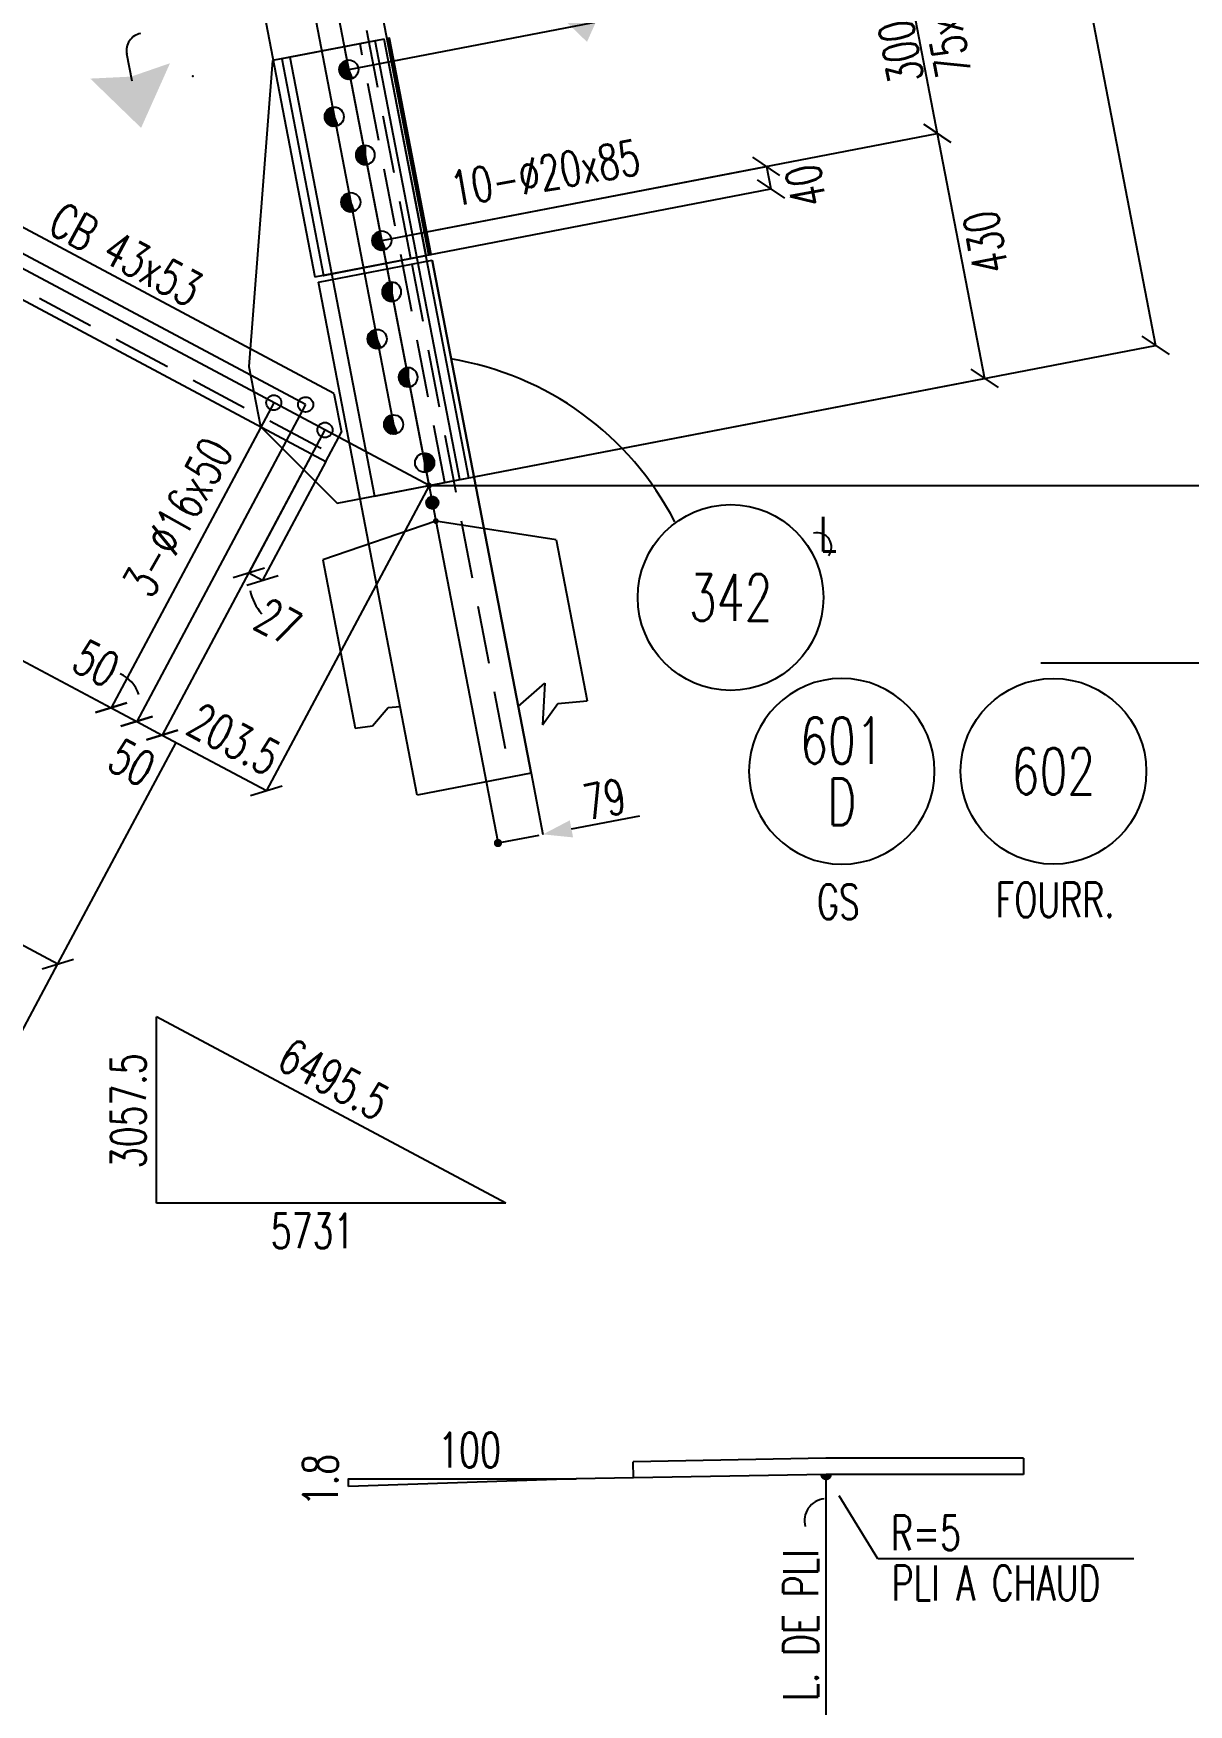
# Model space of a CAD drawing. Extents: x 591592 to 607812, y -3756 to 7724.
# Drawn here: x 601635 to 603625, y 150 to 3030 of the extents above; entities that cross this region are included whole.
import ezdxf
from ezdxf.enums import TextEntityAlignment as Align

# ---------------------------------------------------------------- set-up
doc = ezdxf.new("R2010")
doc.units = 0
doc.header["$LTSCALE"] = 200
doc.header["$MEASUREMENT"] = 0
doc.linetypes.add('DASHED', pattern=[0.75, 0.5, -0.25])
doc.layers.get('0').update_dxf_attribs({"linetype": 'CONTINUOUS'})
for name, color, linetype in [('ASSI', 6, 'CONTINUOUS'), ('BOLLINI_1', 7, 'CONTINUOUS'), ('BOLLINI_5', 7, 'CONTINUOUS'), ('FORI', 2, 'CONTINUOUS'), ('LINEA_ANG', 2, 'CONTINUOUS'), ('LINEE_PIASTRA', 2, 'CONTINUOUS'), ('LINEE_PIASTRE', 2, 'CONTINUOUS'), ('LP', 3, 'CONTINUOUS'), ('LS', 7, 'CONTINUOUS'), ('LSP', 3, 'CONTINUOUS'), ('PIASTRE', 5, 'CONTINUOUS'), ('PIEGA_C_103_50', 7, 'CONTINUOUS'), ('QT_MAL', 7, 'CONTINUOUS'), ('QT_MPR', 7, 'CONTINUOUS'), ('QT_MSP', 7, 'CONTINUOUS'), ('SEZIONI', 7, 'CONTINUOUS'), ('TESTI_A_P', 7, 'CONTINUOUS'), ('TRAT-Y', 7, 'DASHED')]:
    doc.layers.add(name, color=color, linetype=linetype)
doc.styles.add('QUOTE', font='ROMANS8.SHX', dxfattribs={"width": 0.7})
doc.styles.add('RQL', font='ROMANS8.SHX', dxfattribs={"width": 0.7})
doc.styles.add('RS', font='ROMANS8.shx', dxfattribs={"width": 0.7})
doc.styles.get("Standard").update_dxf_attribs({"font": 'ROMANS8.SHX', "width": 0.7})
doc.dimstyles.new('FRECCE1', dxfattribs={"dimtxt": 60, "dimasz": 6.66, "dimexe": 0, "dimexo": 0, "dimgap": 1, "dimtad": 1, "dimzin": 0, "dimdsep": 46, "dimtxsty": 'RS', "dimblk1": 'QUOTP', "dimblk2": 'QUOTF', "dimsah": 1, "dimcen": 0, "dimclrd": 2, "dimclre": 2, "dimclrt": 7, "dimadec": 0, "dimazin": 0, "dimtfac": 1, "dimtix": 1, "dimtmove": 2, "dimatfit": 3, "dimldrblk": 'QUOTP', "dimfxl": 1, "dimtolj": 1, "dimtzin": 0, "dimarcsym": 0})
doc.dimstyles.new('TRATTO', dxfattribs={"dimscale": 0, "dimtxt": 60, "dimasz": 40, "dimexe": 0, "dimexo": 0, "dimgap": 5, "dimtad": 1, "dimrnd": 0.5, "dimdsep": 46, "dimtxsty": 'RS', "dimblk1": 'OBLIQUE', "dimblk2": 'OBLIQUE', "dimsah": 1, "dimcen": 0.09, "dimclrd": 2, "dimclre": 2, "dimclrt": 7, "dimadec": 0, "dimazin": 0, "dimtfac": 1, "dimtix": 1, "dimtmove": 2, "dimatfit": 3, "dimfxl": 1, "dimtolj": 1, "dimtzin": 0, "dimarcsym": 0})

# ---------------------------------------------------------------- blocks, each defined once
blk = doc.blocks.new('ASSE98')
blk.add_line((0, 0), (1, 0))
at = {"color": 7, "flags": 1}
for tag, p in [('LAV1', (3.07431, 6.82847)), ('LAV2', (3.07431, 6.49513)), ('LAV3', (3.07431, 6.1618)), ('LAV4', (3.07431, 5.82847)), ('LAV5', (3.07431, 5.49513)), ('LAV6', (3.07431, 5.1618)), ('LAV7', (3.07431, 4.82847)), ('LAV8', (3.07431, 4.49513)), ('LAV9', (3.07431, 4.1618)), ('LAV10', (3.07431, 3.82847))]:
    blk.add_attdef(tag, p, '', height=0.2, dxfattribs=at)
at = {"color": 7, "style": 'QUOTE', "width": 0.5, "flags": 1}
for tag, p in [('TI', (1.38308, 6.82731)), ('DI_S', (1.38308, 6.42178)), ('D_S', (1.38308, 6.02092)), ('E_S', (1.38308, 5.68065)), ('NFORI', (1.36454, 5.29792)), ('ALAR', (1.36349, 4.93246)), ('FAM', (1.3775, 4.54645)), ('ALA', (1.38308, 4.19257)), ('DISP2', (1.38308, 3.84971)), ('DISP1', (1.38308, 3.50686)), ('PINZAF', (1.38308, 3.164)), ('PINZAI', (1.38308, 2.82114)), ('TRP', (1.38308, 2.47829)), ('NP', (1.38308, 2.13543)), ('SV', (1.38308, 1.79257)), ('PESO', (1.38308, 1.44971)), ('QUA', (1.38308, 1.10686)), ('LUN', (1.38308, 0.764)), ('PROF', (1.38308, 0.42114)), ('POS', (1.38308, 0.07829))]:
    blk.add_attdef(tag, p, '', height=0.2, dxfattribs=at)
blk = doc.blocks.new('_OBLIQUE')
at = {"color": 0, "linetype": 'ByBlock'}
blk.add_line((-0.5, -0.5), (0.5, 0.5), dxfattribs=at)
blk = doc.blocks.new('*D18')
at = {"layer": 'LS', "color": 2, "lineweight": -2, "transparency": 16777216}
for p, q in [((604672.5, 5308.5), (605582.1, 5308.5)), ((605582.1, 5308.5), (605582.1, 2251.1)), ((602316.4, 2251.1), (605582.1, 2251.1))]:
    blk.add_line(p, q, dxfattribs=at)
at = {"layer": 'LS', "color": 2, "lineweight": -2, "transparency": 16777216, "xscale": 40, "yscale": 40, "zscale": 40}
for p, rotation in [((605582.1, 5308.5), 90), ((605582.1, 2251.1), 270)]:
    blk.add_blockref('_OBLIQUE', p, dxfattribs=dict(at, rotation=rotation))
at = {"layer": 'LS', "color": 7, "transparency": 16777216, "insert": (605547.1, 3779.8), "char_height": 60, "attachment_point": 5, "rotation": 90, "style": 'RS'}
blk.add_mtext('\\A1;3000', dxfattribs=at)
blk = doc.blocks.new('20')
at = {"color": 0}
for p, q in [((0, 0.98), (0.02, 1)), ((0, 0.94), (0.06, 1)), ((1, -0.01), (0, 0.99)), ((0, 0.89), (0.1, 0.99)), ((0, 0.85), (0.14, 0.99)), ((0, 0.8), (0.18, 0.98)), ((0, 0.76), (0.22, 0.98)), ((0, 0.71), (0.25, 0.97)), ((0, 0.67), (0.29, 0.96)), ((1, -0.05), (0, 0.95)), ((0, 0.62), (0.32, 0.95)), ((0, 0.58), (0.36, 0.93)), ((0, 0.53), (0.39, 0.92)), ((0, 0.49), (0.42, 0.91)), ((1, -0.09), (0, 0.9)), ((0, 0.44), (0.45, 0.89)), ((0, 0.4), (0.48, 0.88)), ((0.99, -0.13), (0, 0.86)), ((0, 0.35), (0.51, 0.86)), ((0, 0.31), (0.54, 0.84)), ((0, 0.26), (0.56, 0.83)), ((0.99, -0.17), (0, 0.81)), ((0, 0.22), (0.59, 0.81)), ((0, 0.17), (0.61, 0.79)), ((0.98, -0.21), (0, 0.77)), ((0, 0.13), (0.64, 0.77)), ((0, 0.08), (0.66, 0.75)), ((0, 0.04), (0.69, 0.73)), ((0.97, -0.25), (0, 0.72)), ((0, -0.01), (0.71, 0.7)), ((0.96, -0.28), (0, 0.68)), ((0, -0.05), (0.73, 0.68)), ((0, -0.1), (0.75, 0.66)), ((0.95, -0.32), (0, 0.63)), ((0, -0.14), (0.77, 0.63)), ((0, -0.19), (0.79, 0.61)), ((0.94, -0.35), (0, 0.59)), ((0, -0.23), (0.81, 0.58)), ((0, -0.28), (0.83, 0.56)), ((0.92, -0.38), (0, 0.54)), ((0, -0.32), (0.85, 0.53)), ((0.91, -0.41), (0, 0.5)), ((0, -0.36), (0.87, 0.5)), ((0, -0.41), (0.88, 0.47)), ((0.9, -0.44), (0, 0.45)), ((0, -0.45), (0.9, 0.44)), ((0.88, -0.47), (0, 0.41)), ((0, -0.5), (0.91, 0.41)), ((0, -0.54), (0.92, 0.38)), ((0.87, -0.5), (0, 0.36)), ((0, -0.59), (0.94, 0.35)), ((0.85, -0.53), (0, 0.32)), ((0, -0.63), (0.95, 0.31)), ((0, -0.68), (0.96, 0.28)), ((0.83, -0.56), (0, 0.27)), ((0, -0.72), (0.97, 0.25)), ((0.81, -0.58), (0, 0.23)), ((0, -0.77), (0.98, 0.21)), ((0.79, -0.61), (0, 0.18)), ((0, -0.81), (0.99, 0.17)), ((0.77, -0.63), (0, 0.14)), ((0, -0.86), (0.99, 0.13)), ((0.75, -0.66), (0, 0.09)), ((0, -0.9), (1, 0.09)), ((0.73, -0.68), (0, 0.05)), ((0, -0.95), (1, 0.05)), ((0.71, -0.7), (0, 0.01)), ((0, -0.99), (1, 0.01)), ((1, 0.04), (0.04, 1)), ((1, 0.09), (0.09, 1)), ((0.99, 0.14), (0.14, 0.99)), ((0.98, 0.19), (0.19, 0.98)), ((0.97, 0.25), (0.25, 0.97)), ((0.95, 0.31), (0.31, 0.95)), ((0.92, 0.38), (0.38, 0.92)), ((0.88, 0.47), (0.47, 0.88)), ((0.81, 0.59), (0.59, 0.81)), ((0.69, -0.73), (0, -0.04)), ((0.66, -0.75), (0, -0.08)), ((0.64, -0.77), (0, -0.13)), ((0.61, -0.79), (0, -0.17)), ((0.59, -0.81), (0, -0.22)), ((0.56, -0.83), (0, -0.26)), ((0.54, -0.84), (0, -0.31)), ((0.51, -0.86), (0, -0.35)), ((0.48, -0.88), (0, -0.4)), ((0.45, -0.89), (0, -0.44)), ((0.42, -0.91), (0, -0.49)), ((0.39, -0.92), (0, -0.53)), ((0.36, -0.93), (0, -0.58)), ((0.32, -0.95), (0, -0.62)), ((0.29, -0.96), (0, -0.67)), ((0.25, -0.97), (0, -0.71)), ((0.22, -0.98), (0, -0.76)), ((0.18, -0.98), (0, -0.8)), ((0.14, -0.99), (0, -0.85)), ((0.1, -0.99), (0, -0.89)), ((0.04, -1), (1, -0.04)), ((0.09, -1), (1, -0.09)), ((0.14, -0.99), (0.99, -0.14)), ((0.19, -0.98), (0.98, -0.19)), ((0.25, -0.97), (0.97, -0.25)), ((0.31, -0.95), (0.95, -0.31)), ((0.38, -0.92), (0.92, -0.38)), ((0.47, -0.88), (0.88, -0.47)), ((0.59, -0.81), (0.81, -0.59))]:
    blk.add_line(p, q, dxfattribs=at)
blk.add_line((0, 1), (0, -1))
blk.add_circle((0, 0), 1)
blk = doc.blocks.new('MRKR_98')
blk.add_point((0, 0))
at = {"color": 7, "style": 'QUOTE', "width": 0.5, "flags": 1}
for tag, p in [('TI', (3.73, 6.83)), ('DI_S', (3.73, 6.42)), ('D_S', (3.73, 6.02)), ('E_S', (3.73, 5.68)), ('AUX2', (3.71, 4.93)), ('NFORI', (3.72, 5.3)), ('AUX1', (3.73, 4.19)), ('FAM', (3.73, 4.55)), ('COMMESSA', (3.73, 3.85)), ('MD', (3.73, 3.51)), ('MP', (3.73, 3.16)), ('LARGHEZZA', (3.73, 2.82)), ('SPESSORE', (3.73, 2.48)), ('NP', (3.73, 2.14)), ('SV', (3.73, 1.79)), ('PESO', (3.73, 1.45)), ('QUA', (3.73, 1.11)), ('LUN', (3.73, 0.76)), ('PROF', (3.73, 0.42)), ('POS', (3.73, 0.08))]:
    blk.add_attdef(tag, p, '', height=0.2, dxfattribs=at)
at = {"color": 7, "flags": 1}
for tag, p in [('LAV1', (5.26, 6.88)), ('LAV2', (5.26, 6.55)), ('LAV3', (5.26, 6.21)), ('LAV4', (5.26, 5.88)), ('LAV5', (5.26, 5.55)), ('LAV6', (5.26, 5.21)), ('LAV7', (5.26, 4.88)), ('LAV8', (5.26, 4.55)), ('LAV9', (5.26, 4.21)), ('LAV10', (5.26, 3.88))]:
    blk.add_attdef(tag, p, '', height=0.2, dxfattribs=at)
blk = doc.blocks.new('*D23')
at = {"layer": 'LS', "color": 2, "lineweight": -2, "transparency": 16777216}
for p, q in [((602316.4, 2251.1), (605582.1, 2251.1)), ((605582.1, 2251.1), (605582.1, 1945.4)), ((603370.8, 1945.4), (605582.1, 1945.4))]:
    blk.add_line(p, q, dxfattribs=at)
at = {"layer": 'LS', "color": 2, "lineweight": -2, "transparency": 16777216, "xscale": 40, "yscale": 40, "zscale": 40}
for p, rotation in [((605582.1, 2251.1), 90), ((605582.1, 1945.4), 270)]:
    blk.add_blockref('_OBLIQUE', p, dxfattribs=dict(at, rotation=rotation))
at = {"layer": 'LS', "color": 7, "transparency": 16777216, "insert": (605547.1, 2098.2), "char_height": 60, "attachment_point": 5, "rotation": 90, "style": 'RS'}
blk.add_mtext('\\A1;300', dxfattribs=at)
blk = doc.blocks.new('*D25')
at = {"layer": 'LS', "color": 2, "lineweight": -2, "transparency": 16777216}
for p, q in [((604890.2, 3779.8), (605282.1, 3779.8)), ((605282.1, 3779.8), (605282.1, 2251.1)), ((602316.4, 2251.1), (605282.1, 2251.1))]:
    blk.add_line(p, q, dxfattribs=at)
at = {"layer": 'LS', "color": 2, "lineweight": -2, "transparency": 16777216, "xscale": 40, "yscale": 40, "zscale": 40}
for p, rotation in [((605282.1, 3779.8), 90), ((605282.1, 2251.1), 270)]:
    blk.add_blockref('_OBLIQUE', p, dxfattribs=dict(at, rotation=rotation))
at = {"layer": 'LS', "color": 7, "transparency": 16777216, "insert": (605247.1, 3015.4), "char_height": 60, "attachment_point": 5, "rotation": 90, "style": 'RS'}
blk.add_mtext('\\A1;1500', dxfattribs=at)
blk = doc.blocks.new('16')
blk.add_circle((0, 0), 1)
blk = doc.blocks.new('QUOTP')
at = {"layer": 'ASSI', "color": 2, "const_width": 1.07}
blk.add_lwpolyline([(-0.53, 0, 1), (0.53, 0, 1)], format="xyb", close=True, dxfattribs=at)
blk = doc.blocks.new('QUOTF')
at = {"layer": 'LS', "color": 2}
blk.add_line((7.5, 0), (25.5, 0), dxfattribs=at)
blk.add_solid([(7.5, 2.25), (0, 0), (7.5, -2.25)], dxfattribs=at)
blk = doc.blocks.new('*D178')
at = {"layer": 'QT_MAL', "color": 2, "lineweight": -2, "transparency": 16777216}
blk.add_line((602441.7, 1636.3), (602506.2, 1648.8), dxfattribs=at)
at = {"layer": 'QT_MAL', "color": 2, "lineweight": -2, "transparency": 16777216, "xscale": 6.66, "yscale": 6.66, "zscale": 6.66}
for name, p, rotation in [('QUOTF', (602512.7, 1650), 10.91543261024238), ('QUOTP', (602435.2, 1635.1), 190.9154326102424)]:
    blk.add_blockref(name, p, dxfattribs=dict(at, rotation=rotation))
at = {"layer": 'QT_MAL', "color": 7, "transparency": 16777216, "insert": (602618.8, 1710.7), "char_height": 60, "attachment_point": 5, "rotation": 10.9154, "style": 'RS'}
blk.add_mtext('\\A1;79', dxfattribs=at)
blk = doc.blocks.new('*D43')
at = {"layer": 'QT_MPR', "color": 2, "lineweight": -2, "transparency": 16777216}
for p, q in [((601726.8, 5308.5), (602978.7, 5549.9)), ((602978.7, 5549.9), (603568.3, 2492.5)), ((602316.4, 2251.1), (603568.3, 2492.5))]:
    blk.add_line(p, q, dxfattribs=at)
at = {"layer": 'QT_MPR', "color": 2, "lineweight": -2, "transparency": 16777216, "xscale": 40, "yscale": 40, "zscale": 40}
for p, rotation in [((602978.7, 5549.9), 100.915432610245), ((603568.3, 2492.5), 280.915432610245)]:
    blk.add_blockref('_OBLIQUE', p, dxfattribs=dict(at, rotation=rotation))
at = {"layer": 'QT_MPR', "color": 7, "transparency": 16777216, "insert": (603239.1, 4014.6), "char_height": 60, "attachment_point": 5, "rotation": 100.9154, "style": 'RS'}
blk.add_mtext('\\A1;3113.5', dxfattribs=at)
blk = doc.blocks.new('*D54')
at = {"layer": 'QT_MPR', "color": 2, "lineweight": -2, "transparency": 16777216}
for p, q in [((601965.6, 3779.8), (602976.9, 3974.8)), ((602976.9, 3974.8), (603135.5, 3152.5)), ((602178.1, 2967.9), (603135.5, 3152.5))]:
    blk.add_line(p, q, dxfattribs=at)
at = {"layer": 'QT_MPR', "color": 2, "lineweight": -2, "transparency": 16777216, "xscale": 40, "yscale": 40, "zscale": 40}
for p, rotation in [((602976.9, 3974.8), 100.915432610245), ((603135.5, 3152.5), 280.915432610245)]:
    blk.add_blockref('_OBLIQUE', p, dxfattribs=dict(at, rotation=rotation))
at = {"layer": 'QT_MPR', "color": 7, "transparency": 16777216, "insert": (603021.8, 3557), "char_height": 60, "attachment_point": 5, "rotation": 100.9154, "style": 'RS'}
blk.add_mtext('\\A1;837.5', dxfattribs=at)
blk = doc.blocks.new('*D55')
at = {"layer": 'QT_MPR', "color": 2, "lineweight": -2, "transparency": 16777216}
for p, q in [((602178.1, 2967.9), (603135.5, 3152.5)), ((603135.5, 3152.5), (603192.3, 2857.9)), ((602234.9, 2673.3), (603192.3, 2857.9))]:
    blk.add_line(p, q, dxfattribs=at)
at = {"layer": 'QT_MPR', "color": 2, "lineweight": -2, "transparency": 16777216, "xscale": 40, "yscale": 40, "zscale": 40}
for p, rotation in [((603135.5, 3152.5), 100.915432610245), ((603192.3, 2857.9), 280.915432610245)]:
    blk.add_blockref('_OBLIQUE', p, dxfattribs=dict(at, rotation=rotation))
at = {"layer": 'QT_MPR', "color": 7, "transparency": 16777216, "insert": (603209, 3023.6), "char_height": 60, "attachment_point": 5, "rotation": 100.9154, "style": 'RS'}
blk.add_mtext('\\A1;75x4', dxfattribs=at)
blk = doc.blocks.new('*D56')
at = {"layer": 'QT_MPR', "color": 2, "lineweight": -2, "transparency": 16777216}
for p, q in [((602178.1, 2967.9), (603135.5, 3152.5)), ((603135.5, 3152.5), (603192.3, 2857.9)), ((602234.9, 2673.3), (603192.3, 2857.9))]:
    blk.add_line(p, q, dxfattribs=at)
at = {"layer": 'QT_MPR', "color": 2, "lineweight": -2, "transparency": 16777216, "xscale": 40, "yscale": 40, "zscale": 40}
for p, rotation in [((603135.5, 3152.5), 100.915432610245), ((603192.3, 2857.9), 280.915432610245)]:
    blk.add_blockref('_OBLIQUE', p, dxfattribs=dict(at, rotation=rotation))
at = {"layer": 'QT_MPR', "color": 7, "transparency": 16777216, "insert": (603129.5, 2998.6), "char_height": 60, "attachment_point": 5, "rotation": 100.9154, "style": 'RS'}
blk.add_mtext('\\A1;300', dxfattribs=at)
blk = doc.blocks.new('*D57')
at = {"layer": 'QT_MPR', "color": 2, "lineweight": -2, "transparency": 16777216}
for p, q in [((602234.9, 2673.3), (602897.7, 2801.1)), ((602897.7, 2801.1), (602905.3, 2762.1)), ((602316.1, 2648.4), (602905.3, 2762.1))]:
    blk.add_line(p, q, dxfattribs=at)
at = {"layer": 'QT_MPR', "color": 2, "lineweight": -2, "transparency": 16777216, "xscale": 40, "yscale": 40, "zscale": 40}
for p, rotation in [((602897.7, 2801.1), 100.915432610245), ((602905.3, 2762.1), 280.915432610245)]:
    blk.add_blockref('_OBLIQUE', p, dxfattribs=dict(at, rotation=rotation))
at = {"layer": 'QT_MPR', "color": 7, "transparency": 16777216, "insert": (602965.7, 2767.6), "char_height": 60, "attachment_point": 5, "rotation": 100.9154, "style": 'RS'}
blk.add_mtext('\\A1;40', dxfattribs=at)
blk = doc.blocks.new('*D58')
at = {"layer": 'QT_MPR', "color": 2, "lineweight": -2, "transparency": 16777216}
for p, q in [((602234.9, 2673.3), (603192.3, 2857.9)), ((603192.3, 2857.9), (603273.7, 2435.7)), ((602316.4, 2251.1), (603273.7, 2435.7))]:
    blk.add_line(p, q, dxfattribs=at)
at = {"layer": 'QT_MPR', "color": 2, "lineweight": -2, "transparency": 16777216, "xscale": 40, "yscale": 40, "zscale": 40}
for p, rotation in [((603192.3, 2857.9), 100.915432610245), ((603273.7, 2435.7), 280.915432610245)]:
    blk.add_blockref('_OBLIQUE', p, dxfattribs=dict(at, rotation=rotation))
at = {"layer": 'QT_MPR', "color": 7, "transparency": 16777216, "insert": (603275.7, 2670.1), "char_height": 60, "attachment_point": 5, "rotation": 100.9154, "style": 'RS'}
blk.add_mtext('\\A1;430', dxfattribs=at)
blk = doc.blocks.new('*D64')
at = {"layer": 'QT_MSP', "color": 2, "lineweight": -2, "transparency": 16777216}
for p, q in [((602092.5, 3411.7), (602755.3, 3539.5)), ((602755.3, 3539.5), (602840.9, 3095.7)), ((602178.1, 2967.9), (602840.9, 3095.7))]:
    blk.add_line(p, q, dxfattribs=at)
at = {"layer": 'QT_MSP', "color": 2, "lineweight": -2, "transparency": 16777216, "xscale": 40, "yscale": 40, "zscale": 40}
for p, rotation in [((602755.3, 3539.5), 100.915432610245), ((602840.9, 3095.7), 280.915432610245)]:
    blk.add_blockref('_OBLIQUE', p, dxfattribs=dict(at, rotation=rotation))
at = {"layer": 'QT_MSP', "color": 7, "transparency": 16777216, "insert": (602763.8, 3311), "char_height": 60, "attachment_point": 5, "rotation": 100.9154, "style": 'RS'}
blk.add_mtext('\\A1;452', dxfattribs=at)
blk = doc.blocks.new('*D97')
at = {"layer": 'QT_MPR', "color": 2, "lineweight": -2, "transparency": 16777216}
for p, q in [((599499.7, 3779.8), (599208.4, 3233.8)), ((599208.4, 3233.8), (601768.4, 1868.2)), ((602048.8, 2393.8), (601768.4, 1868.2))]:
    blk.add_line(p, q, dxfattribs=at)
at = {"layer": 'QT_MPR', "color": 2, "lineweight": -2, "transparency": 16777216, "xscale": 40, "yscale": 40, "zscale": 40}
for p, rotation in [((599208.4, 3233.8), 151.9214835771896), ((601768.4, 1868.2), 331.9214835771895)]:
    blk.add_blockref('_OBLIQUE', p, dxfattribs=dict(at, rotation=rotation))
at = {"layer": 'QT_MPR', "color": 7, "transparency": 16777216, "insert": (600504.9, 2581.9), "char_height": 60, "attachment_point": 5, "rotation": 331.9215, "style": 'RS'}
blk.add_mtext('\\A1;2901.5', dxfattribs=at)
blk = doc.blocks.new('*D183')
at = {"layer": 'QT_MPR', "color": 2, "lineweight": -2, "transparency": 16777216}
for p, q in [((602048.8, 2393.8), (601768.4, 1868.2)), ((602103.7, 2390.6), (601812.5, 1844.7)), ((601768.4, 1868.2), (601812.5, 1844.7))]:
    blk.add_line(p, q, dxfattribs=at)
at = {"layer": 'QT_MPR', "color": 2, "lineweight": -2, "transparency": 16777216, "xscale": 40, "yscale": 40, "zscale": 40}
for p, rotation in [((601768.4, 1868.2), 151.9214835771896), ((601812.5, 1844.7), 331.9214835771895)]:
    blk.add_blockref('_OBLIQUE', p, dxfattribs=dict(at, rotation=rotation))
at = {"layer": 'QT_MPR', "color": 7, "transparency": 16777216, "insert": (601742.7, 1944.5), "char_height": 60, "attachment_point": 5, "rotation": 331.9215, "style": 'RS'}
blk.add_mtext('\\A1;50', dxfattribs=at)
blk = doc.blocks.new('*D182')
at = {"layer": 'QT_MPR', "color": 2, "lineweight": -2, "transparency": 16777216}
for p, q in [((602103.7, 2390.6), (601812.5, 1844.7)), ((602137, 2346.8), (601856.6, 1821.1)), ((601812.5, 1844.7), (601856.6, 1821.1))]:
    blk.add_line(p, q, dxfattribs=at)
at = {"layer": 'QT_MPR', "color": 2, "lineweight": -2, "transparency": 16777216, "xscale": 40, "yscale": 40, "zscale": 40}
for p, rotation in [((601812.5, 1844.7), 151.9214835771896), ((601856.6, 1821.1), 331.9214835771895)]:
    blk.add_blockref('_OBLIQUE', p, dxfattribs=dict(at, rotation=rotation))
at = {"layer": 'QT_MPR', "color": 7, "transparency": 16777216, "insert": (601804.2, 1773.7), "char_height": 60, "attachment_point": 5, "rotation": 331.9215, "style": 'RS'}
blk.add_mtext('\\A1;50', dxfattribs=at)
blk = doc.blocks.new('*D194')
at = {"layer": 'QT_MPR', "color": 2, "lineweight": -2, "transparency": 16777216}
for p, q in [((602137, 2346.8), (601856.6, 1821.1)), ((602316.4, 2251.1), (602036, 1725.4)), ((601856.6, 1821.1), (602036, 1725.4))]:
    blk.add_line(p, q, dxfattribs=at)
at = {"layer": 'QT_MPR', "color": 2, "lineweight": -2, "transparency": 16777216, "xscale": 40, "yscale": 40, "zscale": 40}
for p, rotation in [((601856.6, 1821.1), 151.9214835771896), ((602036, 1725.4), 331.9214835771895)]:
    blk.add_blockref('_OBLIQUE', p, dxfattribs=dict(at, rotation=rotation))
at = {"layer": 'QT_MPR', "color": 7, "transparency": 16777216, "insert": (601980.3, 1814), "char_height": 60, "attachment_point": 5, "rotation": 331.9215, "style": 'RS'}
blk.add_mtext('\\A1;203.5', dxfattribs=at)
blk = doc.blocks.new('*D99')
at = {"layer": 'QT_MPR', "color": 2, "lineweight": -2, "transparency": 16777216}
for p, q in [((602137, 2346.8), (602005.6, 2100.5)), ((602138.6, 2292.7), (602029.3, 2087.8)), ((602005.6, 2100.5), (602029.3, 2087.8))]:
    blk.add_line(p, q, dxfattribs=at)
at = {"layer": 'QT_MPR', "color": 2, "lineweight": -2, "transparency": 16777216, "xscale": 40, "yscale": 40, "zscale": 40}
for p, rotation in [((602005.6, 2100.5), 151.9214835771896), ((602029.3, 2087.8), 331.9214835771895)]:
    blk.add_blockref('_OBLIQUE', p, dxfattribs=dict(at, rotation=rotation))
at = {"layer": 'QT_MPR', "color": 7, "transparency": 16777216, "insert": (602056.2, 2016.5), "char_height": 60, "attachment_point": 5, "rotation": 331.9215, "style": 'RS'}
blk.add_mtext('\\A1;27', dxfattribs=at)
blk = doc.blocks.new('*D102')
at = {"layer": 'QT_MPR', "color": 2, "lineweight": -2, "transparency": 16777216}
for p, q in [((598810.1, 2380.9), (599048.9, 2828.5)), ((599048.9, 2828.5), (601676.6, 1426.7)), ((601466.1, 1032), (601676.6, 1426.7))]:
    blk.add_line(p, q, dxfattribs=at)
at = {"layer": 'QT_MPR', "color": 2, "lineweight": -2, "transparency": 16777216, "xscale": 40, "yscale": 40, "zscale": 40}
for p, rotation in [((599048.9, 2828.5), 151.9214835772142), ((601676.6, 1426.7), 331.9214835772142)]:
    blk.add_blockref('_OBLIQUE', p, dxfattribs=dict(at, rotation=rotation))
at = {"layer": 'QT_MPR', "color": 7, "transparency": 16777216, "insert": (600379.2, 2158.5), "char_height": 60, "attachment_point": 5, "rotation": 331.9215, "style": 'RS'}
blk.add_mtext('\\A1;2978.5', dxfattribs=at)
blk = doc.blocks.new('xxx')
blk.add_circle((0, 0), 8)
at = {"color": 3, "style": 'RQL', "width": 0.7}
blk.add_attdef('POS', text='', height=4, dxfattribs=at).set_placement((0, 0), align=Align.MIDDLE)
at = {"color": 3, "style": 'RQL', "width": 0.7, "flags": 1}
blk.add_attdef('POS1', (-0.39, -5.42), '', height=2, dxfattribs=at)
at = {"style": 'RQL', "width": 0.7, "flags": 1}
blk.add_attdef('TIPO', (-0.39, -8.66), '', height=2, dxfattribs=at)
blk = doc.blocks.new('LPIEGA')
at = {"color": 0, "linetype": 'ByBlock'}
blk.add_line((0, 0), (1, 0), dxfattribs=at)
at = {"color": 0}
for tag, p in [('VUOTO3', (1, 13)), ('VUOTO2', (1, 11)), ('VUOTO1', (1, 9))]:
    blk.add_attdef(tag, p, '', height=1, dxfattribs=at)
at = {"color": 0, "flags": 1}
for tag, p in [('ANG_PIE', (1, 7)), ('INC_PIE', (1, 5)), ('CF', (1, 3)), ('RAGGIO', (1, 1))]:
    blk.add_attdef(tag, p, '', height=1, dxfattribs=at)
blk = doc.blocks.new('bull')
at = {"style": 'RS', "width": 0.7, "flags": 1}
for tag, p in [('NN', (-12.25, 0)), ('DIAMETRO', (0, -4.86)), ('SERRAGGIO', (0, -9.71)), ('LUNGHEZZA', (0, -14.57)), ('NB', (0, -19.43)), ('TIPO', (0, -24.12)), ('EL', (-0.14, -29))]:
    blk.add_attdef(tag, p, '', height=3, dxfattribs=at)
at = {"style": 'RS', "width": 0.7}
blk.add_attdef('BULLONE', (0, 0), '', height=3, dxfattribs=at)
blk = doc.blocks.new('YYY')
blk.add_circle((0, 0), 8)
at = {"color": 3, "style": 'RQL', "width": 0.7}
for tag, p in [('POS3', (0, 0.65)), ('POS2', (0, -4.63))]:
    blk.add_attdef(tag, text='', height=4, dxfattribs=at).set_placement(p, align=Align.CENTER)
at = {"style": 'RQL', "width": 0.7, "flags": 1}
blk.add_attdef('TIPO', text='', height=3, dxfattribs=at).set_placement((0, 0), align=Align.MIDDLE_CENTER)
blk = doc.blocks.new('12')
at = {"color": 0}
for p, q in [((-1, 0.06), (-0.06, 1)), ((-1, 0.01), (-0.01, 1)), ((-1, -0.03), (0.03, 1)), ((-1, -0.07), (0.07, 1)), ((0.09, -1), (-1, 0.09)), ((0.05, -1), (-1, 0.05)), ((0, -1), (-1, 0)), ((-0.99, 0.16), (-0.16, 0.99)), ((-0.99, 0.11), (-0.11, 0.99)), ((-0.99, -0.11), (0.11, 0.99)), ((-0.99, -0.15), (0.15, 0.99)), ((0.17, -0.99), (-0.99, 0.17)), ((0.13, -0.99), (-0.99, 0.13)), ((-0.98, 0.22), (-0.22, 0.98)), ((-0.98, -0.19), (0.19, 0.98)), ((0.21, -0.98), (-0.98, 0.21)), ((-0.97, -0.23), (0.23, 0.97)), ((0.24, -0.97), (-0.97, 0.24)), ((-0.96, 0.28), (-0.28, 0.96)), ((-0.96, -0.27), (0.27, 0.96)), ((0.28, -0.96), (-0.96, 0.28)), ((-0.95, -0.3), (0.3, 0.95)), ((0.31, -0.95), (-0.95, 0.31)), ((-0.94, 0.34), (-0.34, 0.94)), ((-0.94, -0.33), (0.33, 0.94)), ((0.35, -0.94), (-0.94, 0.35)), ((-0.93, -0.37), (0.37, 0.93)), ((0.38, -0.93), (-0.93, 0.38)), ((-0.92, -0.4), (0.4, 0.92)), ((-0.91, 0.42), (-0.42, 0.91)), ((0.41, -0.91), (-0.91, 0.41)), ((-0.9, -0.43), (0.43, 0.9)), ((0.44, -0.9), (-0.9, 0.44)), ((-0.89, -0.46), (0.46, 0.89)), ((0.47, -0.88), (-0.88, 0.47)), ((-0.87, -0.49), (0.49, 0.87)), ((0.5, -0.87), (-0.87, 0.5)), ((-0.86, 0.52), (-0.52, 0.86)), ((-0.86, -0.52), (0.52, 0.86)), ((0.53, -0.85), (-0.85, 0.53)), ((-0.84, -0.54), (0.54, 0.84)), ((0.55, -0.83), (-0.83, 0.55)), ((-0.82, -0.57), (0.57, 0.82)), ((0.58, -0.81), (-0.81, 0.58)), ((-0.8, -0.6), (0.6, 0.8)), ((0.61, -0.79), (-0.79, 0.61)), ((-0.78, -0.62), (0.62, 0.78)), ((0.63, -0.78), (-0.78, 0.63)), ((-0.76, -0.65), (0.65, 0.76)), ((0.66, -0.75), (-0.75, 0.66)), ((-0.74, -0.67), (0.67, 0.74)), ((0.68, -0.73), (-0.73, 0.68)), ((-0.72, -0.69), (0.69, 0.72)), ((0.7, -0.71), (-0.71, 0.7)), ((-0.7, -0.72), (0.72, 0.7)), ((0.73, -0.69), (-0.69, 0.73)), ((0.75, -0.67), (-0.67, 0.75)), ((-0.67, -0.74), (0.74, 0.67)), ((-0.65, -0.76), (0.76, 0.65)), ((0.77, -0.64), (-0.64, 0.77)), ((-0.63, -0.78), (0.78, 0.63)), ((0.79, -0.62), (-0.62, 0.79)), ((-0.6, -0.8), (0.8, 0.6)), ((0.81, -0.59), (-0.59, 0.81)), ((-0.57, -0.82), (0.82, 0.57)), ((0.83, -0.56), (-0.56, 0.83)), ((-0.55, -0.84), (0.84, 0.55)), ((0.84, -0.54), (-0.54, 0.84)), ((-0.52, -0.85), (0.85, 0.52)), ((0.86, -0.51), (-0.51, 0.86)), ((-0.49, -0.87), (0.87, 0.49)), ((0.88, -0.48), (-0.48, 0.88)), ((-0.46, -0.89), (0.89, 0.46)), ((0.89, -0.45), (-0.45, 0.89)), ((-0.43, -0.9), (0.9, 0.43)), ((0.91, -0.42), (-0.42, 0.91)), ((-0.4, -0.92), (0.92, 0.4)), ((0.92, -0.39), (-0.39, 0.92)), ((-0.37, -0.93), (0.93, 0.37)), ((0.93, -0.36), (-0.36, 0.93)), ((-0.34, -0.94), (0.94, 0.34)), ((0.95, -0.33), (-0.33, 0.95)), ((-0.3, -0.95), (0.95, 0.3)), ((0.96, -0.29), (-0.29, 0.96)), ((-0.27, -0.96), (0.96, 0.27)), ((0.97, -0.26), (-0.26, 0.97)), ((-0.23, -0.97), (0.97, 0.23)), ((0.98, -0.22), (-0.22, 0.98)), ((-0.2, -0.98), (0.98, 0.2)), ((0.98, -0.18), (-0.18, 0.98)), ((-0.16, -0.99), (0.99, 0.16)), ((0.99, -0.14), (-0.14, 0.99)), ((-0.12, -0.99), (0.99, 0.12)), ((0.99, -0.1), (-0.1, 0.99)), ((-0.08, -1), (1, 0.08)), ((1, -0.06), (-0.06, 1)), ((-0.04, -1), (1, 0.04)), ((1, -0.02), (-0.02, 1)), ((1, 0.02), (0.02, 1)), ((1, 0.07), (0.07, 1)), ((0.99, 0.12), (0.12, 0.99)), ((0.98, 0.17), (0.17, 0.98)), ((0.97, 0.23), (0.23, 0.97)), ((0.96, 0.29), (0.29, 0.96)), ((0.93, 0.36), (0.36, 0.93)), ((0.9, 0.44), (0.44, 0.9)), ((0.84, 0.55), (0.55, 0.84)), ((-0.04, -1), (-1, -0.04)), ((-0.09, -1), (-1, -0.09)), ((-0.14, -0.99), (-0.99, -0.14)), ((-0.2, -0.98), (-0.98, -0.2)), ((-0.25, -0.97), (-0.97, -0.25)), ((-0.32, -0.95), (-0.95, -0.32)), ((-0.39, -0.92), (-0.92, -0.39)), ((-0.48, -0.88), (-0.88, -0.48)), ((-0.6, -0.8), (-0.8, -0.6)), ((0.01, -1), (1, -0.01)), ((0.05, -1), (1, -0.05)), ((0.1, -0.99), (0.99, -0.1)), ((0.15, -0.99), (0.99, -0.15)), ((0.21, -0.98), (0.98, -0.21)), ((0.27, -0.96), (0.96, -0.27)), ((0.33, -0.94), (0.94, -0.33)), ((0.41, -0.91), (0.91, -0.41)), ((0.5, -0.87), (0.87, -0.5)), ((0.66, -0.75), (0.75, -0.66))]:
    blk.add_line(p, q, dxfattribs=at)
blk.add_circle((0, 0), 1)
blk = doc.blocks.new('A$C215C4DC2')
at = {"layer": 'LS', "color": 8}
for p, q in [((195, 356.9), (0, 290.1)), ((402.3, 324.3), (195, 356.9)), ((402.3, 324.3), (455.8, 46.8)), ((0, 290.1), (55.9, 0)), ((337.1, 37.2), (382.7, 77.5)), ((382.7, 77.5), (379, 5.7)), ((85.9, 4.2), (112.6, 35.4)), ((112.6, 35.4), (133.4, 37.5)), ((379, 5.7), (405.4, 42.5)), ((405.4, 42.5), (455.8, 46.8)), ((55.9, 0), (85.9, 4.2))]:
    blk.add_line(p, q, dxfattribs=at)
at = {"layer": 'LS', "color": 6, "const_width": 4.75}
for points in [[(185.9, 418.2, -1), (180.6, 417.8, -1)], [(197.6, 357.1, -1), (192.4, 356.6, -1)]]:
    blk.add_lwpolyline(points, format="xyb", close=True, dxfattribs=at)
at = {"layer": 'FORI', "xscale": 10.5, "yscale": 10.5, "zscale": 10.5, "rotation": 6.046281917136315}
blk.add_blockref('12', (188.9, 388.6), dxfattribs=at)

msp = doc.modelspace()

# ---------------------------------------------------------------- hatches: boundary and pattern name
at = {"layer": 'LS'}
h = msp.add_hatch(dxfattribs=at)
h.set_pattern_fill('ANSI31', color=256, scale=20, angle=90, style=0)
h.set_pattern_definition([(55.91543, (601375.8718, 5765.3232), (-2.0705283, 1.4010398), [])])
h.paths.add_polyline_path([(602317.149, 2648.445), (602320.095, 2649.013), (602248.138, 3022.138), (602245.192, 3021.57)])

# ---------------------------------------------------------------- linework, layer by layer
at = {"layer": 'LINEA_ANG'}
for p, q in [((602316.131, 2648.444), (601676.473, 5965.328)), ((601480.091, 5927.456), (602119.749, 2610.572)), ((602152.414, 2409.947), (596874.475, 5225.561)), ((596740.646, 5172.281), (602138.578, 2292.654)), ((602223.586, 3017.371), (602076.3, 2988.967)), ((602369.394, 2261.302), (602223.586, 3017.371)), ((602076.3, 2988.967), (602222.107, 2232.898)), ((602119.749, 2610.572), (602316.131, 2648.444)), ((602125.597, 2601.32), (602321.979, 2639.192)), ((602321.979, 2639.192), (602492.403, 1755.475)), ((602296.021, 1717.603), (602125.597, 2601.32)), ((602152.414, 2409.947), (602165.407, 2342.945)), ((602138.578, 2292.654), (602165.407, 2342.945)), ((602222.107, 2232.898), (602369.394, 2261.302)), ((602492.403, 1755.475), (602296.021, 1717.603))]:
    msp.add_line(p, q, dxfattribs=at)
at = {"layer": 'LINEE_PIASTRA'}
for p, q in [((602046.843, 2983.287), (602005.95, 2456.003)), ((602025.832, 2352.903), (602158.283, 2220.59))]:
    msp.add_line(p, q, dxfattribs=at)
at = {"layer": 'LINEE_PIASTRE'}
for p, q in [((602239.297, 3020.401), (602046.843, 2983.287)), ((602239.297, 3020.401), (602062.554, 2986.316)), ((602311.254, 2647.276), (602239.297, 3020.401)), ((602385.104, 2264.332), (602239.297, 3020.401)), ((602062.554, 2986.316), (602134.51, 2613.191)), ((602134.51, 2613.191), (602311.254, 2647.276)), ((602005.95, 2456.003), (602025.832, 2352.903)), ((602158.283, 2220.59), (602385.104, 2264.332)), ((603000.396, 574.989), (602668.198, 569.009)), ((602668.702, 541.014), (602668.198, 569.009)), ((603340.648, 574.989), (603000.396, 574.989)), ((603340.648, 574.989), (603340.648, 546.989)), ((603000.648, 546.989), (602668.702, 541.014)), ((603340.648, 546.989), (603000.648, 546.989))]:
    msp.add_line(p, q, dxfattribs=at)
at = {"layer": 'LINEE_PIASTRE', "const_width": 9.75}
msp.add_lwpolyline([(602995.524, 546.897, 0.99104122), (603005.773, 546.989)], format="xyb", dxfattribs=at)
at = {"layer": 'LP', "color": 6}
msp.add_line((602492.403, 1755.475), (602512.743, 1650), dxfattribs=at)
msp.add_arc((601760.311, 1872.755), 58.796, 18.337621, 65.985679, dxfattribs=at)
at = {"layer": 'LS', "color": 6}
for p, q in [((601602.82, 5951.125), (602434.802, 1636.964)), ((602316.371, 2251.077), (596585.217, 5308.467)), ((602103.717, 2390.589), (599207.642, 3935.554)), ((602080.494, 3262.957), (602255.318, 2356.422)), ((602076.3, 2988.967), (602222.107, 2232.898)), ((602448.692, 1014.685), (601846.752, 1335.801)), ((601846.752, 1014.685), (601846.752, 1335.801)), ((602448.692, 1014.685), (601846.752, 1014.685)), ((602668.702, 541.014), (602569.68, 539.231)), ((603090.078, 401.853), (603023.259, 510.074)), ((603531.311, 401.853), (603090.078, 401.853))]:
    msp.add_line(p, q, dxfattribs=at)
at = {"layer": 'LS', "color": 2}
msp.add_line((601676.631, 1426.723), (601880.285, 1808.477), dxfattribs=at)
at = {"layer": 'LS'}
msp.add_lwpolyline([(602320.095, 2649.013), (602248.138, 3022.138), (602245.192, 3021.57), (602317.149, 2648.445)], close=True, dxfattribs=at)
at = {"layer": 'LS', "color": 7, "const_width": 4.75}
msp.add_lwpolyline([(602318.986, 2251.3, -1), (602313.755, 2250.854, -1)], format="xyb", close=True, dxfattribs=at)
at = {"layer": 'LS', "color": 6}
msp.add_lwpolyline([(602177.808, 526.459), (602177.808, 539.231), (602569.68, 539.231)], close=True, dxfattribs=at)
for centre, radius, start, end in [((602268.679, 1946.335), 529.766, 27.237327, 80.753957), ((602984.905, 2144.509), 25.133, 324.311787, 103.331664), ((602091.681, 2086.936), 85.194, 191.28052, 221.664664), ((603001.118, 467.412), 37.782, 95.919887, 195.152947)]:
    msp.add_arc(centre, radius, start, end, dxfattribs=at)
at = {"layer": 'LSP'}
msp.add_line((601804.646, 2947.754), (601795.53, 2995.026), dxfattribs=at)
msp.add_arc((601824.987, 3000.707), 30, 100.915433, 190.915433, dxfattribs=at)
for points in [[(602588.609, 3015.575), (602638.407, 3127.021), (602571.567, 3103.947)], [(602588.609, 3015.575), (602500.94, 3100.511), (602571.567, 3103.947)], [(601820.147, 2867.378), (601869.944, 2978.824), (601803.105, 2955.75)], [(601820.147, 2867.378), (601732.477, 2952.314), (601803.105, 2955.75)]]:
    msp.add_solid(points, dxfattribs=at)
at = {"layer": 'SEZIONI'}
msp.add_line((603000.648, -274.09), (603000.648, 546.989), dxfattribs=at)
at = {"layer": 'TRAT-Y'}
for p, q in [((602284.71, 2642.385), (601645.052, 5959.269)), ((596748.177, 5186.398), (602146.109, 2306.771)), ((602343.373, 2256.284), (602197.566, 3012.353)), ((602286.63, 2632.375), (602457.054, 1748.658))]:
    msp.add_line(p, q, dxfattribs=at)

# ---------------------------------------------------------------- block references
at = {"layer": 'ASSI'}
for p, xscale, rotation in [((602316.131, 2648.444), 3378, 100.915432610245), ((602316.371, 2251.077), 770, 100.9154326101934), ((602492.403, 1755.475), 899.9999999999999, 100.9154326102424)]:
    msp.add_blockref('ASSE98', p, dxfattribs=dict(at, xscale=xscale, rotation=rotation))
ref = msp.add_blockref('ASSE98', (596740.646, 5172.281), dxfattribs=dict(at, xscale=6118, rotation=331.9214835771895))
ref.add_attrib('LAV1', 'CB 43x53', (601656.71, 2688.496), dxfattribs={"layer": '0', "color": 7, "height": 60, "rotation": 331.921484, "width": 0.7})
at = {"layer": 'BOLLINI_1', "xscale": 19.9979999500073, "yscale": 19.9979999500073, "zscale": 19.9979999500073}
for p, values in [((602836.082, 2058.158), {'POS': '342'}), ((603392.463, 1758.628), {'POS': '602'})]:
    msp.add_blockref('xxx', p, dxfattribs=at).add_auto_attribs(values)
at = {"layer": 'BOLLINI_5'}
ref = msp.add_blockref('YYY', (603027.774, 1758.628), dxfattribs=dict(at, xscale=-19.99970832477619, yscale=19.99970832471798, zscale=19.99970832474173))
ref.add_attrib('POS3', '601', dxfattribs={"layer": '0', "color": 3, "height": 79.9988, "style": 'RQL', "width": 0.7}).set_placement((603027.774, 1771.568), align=Align.CENTER)
ref.add_attrib('POS2', 'D', dxfattribs={"layer": '0', "color": 3, "height": 79.999, "style": 'RQL', "width": 0.7}).set_placement((603027.774, 1666.021), align=Align.CENTER)
at = {"layer": 'FORI', "xscale": 16.5, "yscale": 16.5, "zscale": 16.5, "rotation": 201.830865220485}
for p in [(602178.138, 2967.87), (602153.064, 2886.652), (602181.467, 2739.366), (602234.946, 2673.297), (602226.914, 2503.708), (602255.318, 2356.422)]:
    msp.add_blockref('20', p, dxfattribs=at)
at = {"layer": 'FORI'}
for name, p, xscale, yscale, zscale in [('20', (602206.542, 2820.584), -16.5, 16.5, 16.5), ('20', (602251.988, 2584.926), -16.5, 16.5, 16.5), ('20', (602280.392, 2437.64), -16.5, 16.5, 16.5), ('16', (602048.776, 2393.83), 13, 13, 13), ('16', (602103.717, 2390.589), 13, 13, 13), ('16', (602137.007, 2346.762), 13, 13, 13), ('20', (602308.796, 2290.353), 16.5, 16.5, 16.5)]:
    msp.add_blockref(name, p, dxfattribs=dict(at, xscale=xscale, yscale=yscale, zscale=zscale))
at = {"layer": 'LP'}
msp.add_blockref('A$C215C4DC2', (602133.129, 1833.061), dxfattribs=at)
at = {"layer": 'LS', "color": 7, "xscale": 20, "yscale": 20, "zscale": 20}
for p, rotation, values in [((602359.425, 2731.703), 9.913698377140303, {'BULLONE': '10-%%c20x85                '}), ((601837.687, 2054.185), 60.78329882015498, {'BULLONE': '3-%%c16x50                '})]:
    msp.add_blockref('bull', p, dxfattribs=dict(at, rotation=rotation)).add_auto_attribs(values)
at = {"layer": 'PIASTRE', "xscale": 20, "yscale": 20, "zscale": 20, "rotation": 280.915432614}
for p in [(601909.376, 2956.776), (602134.51, 2613.191)]:
    msp.add_blockref('MRKR_98', p, dxfattribs=at)
at = {"layer": 'PIEGA_C_103_50'}
ref = msp.add_blockref('LPIEGA', (603000.648, -274.09), dxfattribs=dict(at, xscale=1540, zscale=1540, rotation=270))
ref.add_attrib('RAGGIO', 'R=5', (603112.42, 416.386), dxfattribs={"layer": '0', "color": 7, "height": 60, "style": 'RS', "width": 0.7})
ref.add_attrib('CF', 'PLI A CHAUD', (603113.504, 329.966), dxfattribs={"layer": '0', "color": 7, "height": 60, "style": 'RS', "width": 0.7})

# ---------------------------------------------------------------- texts
at = {"color": 7, "style": 'RS', "width": 0.7}
msp.add_text('L. DE PLI', height=60, rotation=90, dxfattribs=at).set_placement((602986.958, 156.87))
at = {"layer": 'LS', "color": 7, "style": 'RS', "width": 0.7}
for s, rotation, p in [('3057.5', 90, (601828.121, 1074.598)), ('6495.5', 331.943038, (602050.978, 1248.256))]:
    msp.add_text(s, height=60, rotation=rotation, dxfattribs=at).set_placement(p)
msp.add_text('5731', height=60, dxfattribs=at).set_placement((602043.651, 936.667))
msp.add_text('100', height=60, dxfattribs=at).set_placement((602386.175, 589.082), align=Align.MIDDLE)
msp.add_text('1.8', height=60, rotation=90, dxfattribs=at).set_placement((602129.126, 537.431), align=Align.MIDDLE)
at = {"layer": 'TESTI_A_P', "style": 'RS', "width": 0.7}
for s, p in [('L', (602988.461, 2137.322)), ('GS', (602984.91, 1503.894)), ('FOURR.', (603292.688, 1507.255))]:
    msp.add_text(s, height=60, dxfattribs=at).set_placement(p)

# ---------------------------------------------------------------- dimensions: what is measured, and where the dimension line sits
at = {"layer": 'LS'}
for base, p1, picture, middle in [((605582.103, 2251.077), (604672.506, 5308.467), '*D18', (605547.103, 3779.772)), ((605282.098, 2251.077), (604890.153, 3779.772), '*D25', (605247.098, 3015.425))]:
    dim = msp.add_linear_dim(base=base, p1=p1, p2=(602316.371, 2251.077), angle=90, dimstyle='TRATTO', override={"dimscale": 1, "dimlfac": 0.981228}, dxfattribs=at)
    dim.commit()
    dim.dimension.update_dxf_attribs({"geometry": picture, "text_midpoint": middle})
dim = msp.add_linear_dim(base=(605582.103, 1945.377), p1=(602316.371, 2251.077), p2=(603370.845, 1945.377), angle=90, text='300', dimstyle='TRATTO', override={"dimscale": 1}, dxfattribs=at)
dim.commit()
dim.dimension.update_dxf_attribs({"geometry": '*D23', "text_midpoint": (605547.103, 2098.227)})
at = {"layer": 'QT_MAL'}
dim = msp.add_linear_dim(base=(602512.738, 1650.027), p1=(602435.167, 1635.068), p2=(602512.738, 1650.027), angle=10.915433, text='79', dimstyle='FRECCE1', dxfattribs=at)
dim.commit()
dim.dimension.update_dxf_attribs({"geometry": '*D178', "text_midpoint": (602618.844, 1710.727), "dimtype": 160})
at = {"layer": 'QT_MPR'}
for base, p1, p2, picture, middle in [((603568.313, 2492.513), (601726.756, 5308.467), (602316.371, 2251.077), '*D43', (603239.139, 4014.58)), ((603273.74, 2435.705), (602234.946, 2673.297), (602316.371, 2251.077), '*D58', (603275.676, 2670.053)), ((602905.276, 2762.06), (602234.946, 2673.297), (602316.131, 2648.444), '*D57', (602965.662, 2767.632))]:
    dim = msp.add_linear_dim(base=base, p1=p1, p2=p2, angle=100.915433, dimstyle='TRATTO', override={"dimscale": 1}, dxfattribs=at)
    dim.commit()
    dim.dimension.update_dxf_attribs({"geometry": picture, "text_midpoint": middle, "dimtype": 128})
for base, p1, p2, angle, text, picture, middle, dimtype in [((603135.508, 3152.498), (601965.56, 3779.772), (602178.138, 2967.87), 100.915433, '837.5', '*D54', (603021.85, 3557.028), 128), ((601768.361, 1868.185), (599499.659, 3779.772), (602048.776, 2393.83), 331.921484, '2901.5', '*D97', (600504.864, 2581.89), 128), ((603192.316, 2857.925), (602178.138, 2967.87), (602234.946, 2673.297), 100.915433, '75x4', '*D55', (603208.978, 3023.579), 128), ((603192.316, 2857.925), (602178.138, 2967.87), (602234.946, 2673.297), 100.915433, '300', '*D56', (603129.545, 2998.584), 128), ((601676.631, 1426.723), (598810.078, 2380.907), (601466.071, 1032.022), 331.921484, '2978.5', '*D102', (600379.229, 2158.515), 128), ((601812.476, 1844.651), (602048.776, 2393.83), (602103.717, 2390.589), 331.921484, '50', '*D183', (601742.708, 1944.485), 160), ((601856.592, 1821.117), (602103.717, 2390.589), (602137.007, 2346.762), 331.921484, '50', '*D182', (601804.173, 1773.715), 160), ((602035.956, 1725.432), (602137.007, 2346.762), (602316.371, 2251.077), 331.921484, '203.5', '*D194', (601980.275, 1813.997), 160), ((602029.304, 2087.817), (602137.007, 2346.762), (602138.578, 2292.654), 331.921484, '27', '*D99', (602056.166, 2016.538), 128)]:
    dim = msp.add_linear_dim(base=base, p1=p1, p2=p2, angle=angle, text=text, dimstyle='TRATTO', override={"dimscale": 1}, dxfattribs=at)
    dim.commit()
    dim.dimension.update_dxf_attribs({"geometry": picture, "text_midpoint": middle, "dimtype": dimtype})
at = {"layer": 'QT_MSP'}
dim = msp.add_linear_dim(base=(602840.935, 3095.69), p1=(602092.546, 3411.698), p2=(602178.138, 2967.87), angle=100.915433, text='452', dimstyle='TRATTO', override={"dimscale": 1}, dxfattribs=at)
dim.commit()
dim.dimension.update_dxf_attribs({"geometry": '*D64', "text_midpoint": (602763.773, 3310.976), "dimtype": 128})

doc.saveas('drawing.dxf')
